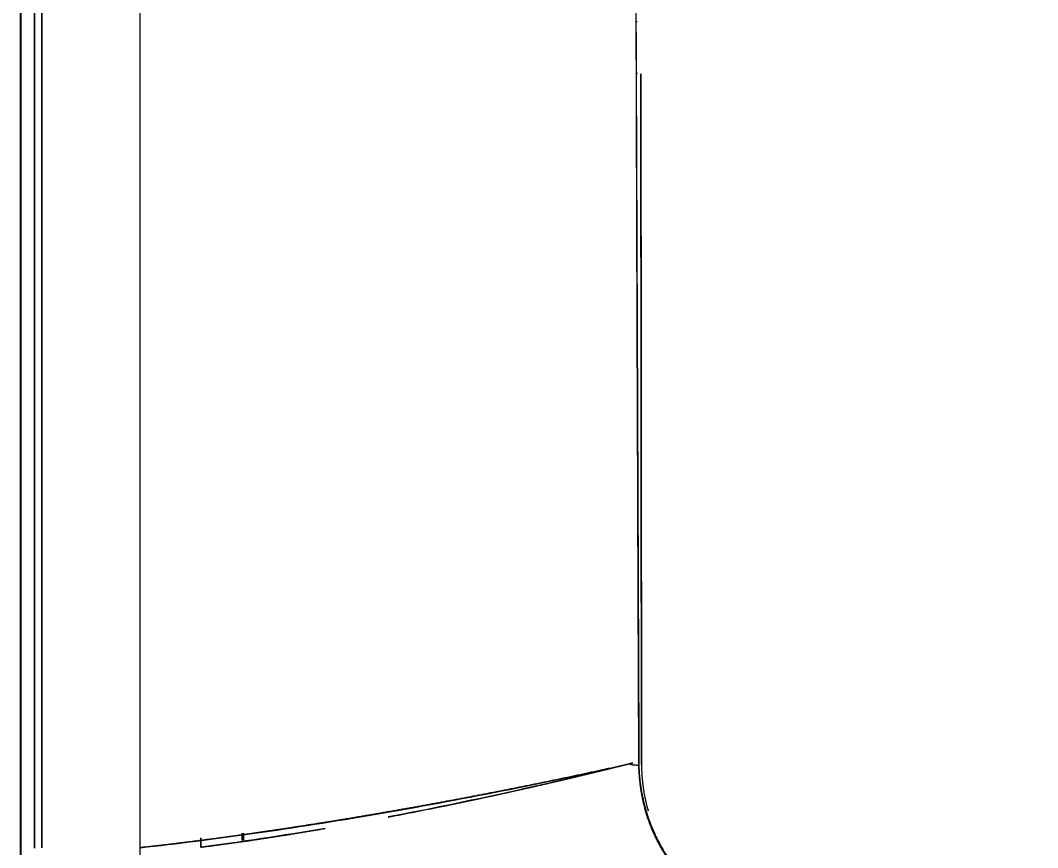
# Model space of a CAD drawing. Header units: millimetres. Extents: x 8883 to 11259, y -10160 to -6800.
# Drawn here: x 9528.64 to 9557.92, y -7453.92 to -7430.1 of the extents above; entities that cross this region are included whole.
import ezdxf

# ---------------------------------------------------------------- set-up
doc = ezdxf.new("R2010")
doc.units = ezdxf.units.MM
doc.layers.add('DIM', color=5, linetype='Continuous', lineweight=13)
doc.styles.add('ARIAL', font='arial.ttf')
doc.dimstyles.get("Standard").update_dxf_attribs({"dimtxt": 15, "dimasz": 15, "dimexe": 0.18, "dimexo": 0.0625, "dimgap": 4, "dimtad": 0, "dimdec": 1, "dimdsep": 46, "dimtxsty": 'ARIAL', "dimcen": 0, "dimclrd": 5, "dimclre": 5, "dimclrt": 5, "dimadec": 0, "dimazin": 0, "dimtfac": 1, "dimtdec": 1, "dimtofl": 0, "dimtmove": 0, "dimatfit": 3, "dimfxl": 1, "dimtolj": 1, "dimtzin": 0, "dimarcsym": 0})

# ---------------------------------------------------------------- blocks, each defined once
blk = doc.blocks.new('*D179')
at = {"layer": 'Defpoints', "color": 0, "transparency": 16777216}
for p in [(9528.638, -7374.967), (9828.553, -7374.967), (9828.553, -7527.572)]:
    blk.add_point(p, dxfattribs=at)
at = {"layer": 'DIM', "color": 5, "lineweight": -2, "transparency": 16777216}
for p, q in [((9528.638, -7375.03), (9528.638, -7527.752)), ((9828.553, -7375.03), (9828.553, -7527.752)), ((9546.638, -7527.572), (9653.748, -7527.572)), ((9810.553, -7527.572), (9703.444, -7527.572))]:
    blk.add_line(p, q, dxfattribs=at)
at = {"layer": 'DIM', "color": 5, "transparency": 16777216}
for points in [[(9546.638, -7524.572), (9546.638, -7530.572), (9528.638, -7527.572)], [(9810.553, -7524.572), (9810.553, -7530.572), (9828.553, -7527.572)]]:
    blk.add_solid(points, dxfattribs=at)
at = {"layer": 'DIM', "color": 5, "transparency": 16777216, "insert": (9678.596, -7527.572), "char_height": 18, "attachment_point": 5, "style": 'ARIAL'}
blk.add_mtext('\\A1;300', dxfattribs=at)

msp = doc.modelspace()

# ---------------------------------------------------------------- linework, layer by layer
at = {"linetype": 'Continuous', "lineweight": 18}
for p, q in [((9528.638, -7294.491), (9528.638, -7454.428)), ((9528.638, -7454.428), (9528.638, -7294.491)), ((9528.638, -7294.492), (9528.638, -7454.428)), ((9529.046, -7453.938), (9529.046, -7294.82)), ((9529.046, -7294.82), (9529.046, -7453.938)), ((9529.252, -7294.825), (9529.252, -7453.931)), ((9529.252, -7453.931), (9529.252, -7294.825)), ((9546.386, -7430.136), (9546.399, -7430.136)), ((9546.403, -7431.636), (9546.39, -7431.636)), ((9535.012, -7453.511), (9535.012, -7453.72)), ((9535.062, -7453.502), (9535.062, -7453.712)), ((9535.062, -7453.712), (9535.062, -7453.502)), ((9533.835, -7453.909), (9533.835, -7453.647)), ((9533.838, -7453.906), (9533.838, -7453.674))]:
    msp.add_line(p, q, dxfattribs=at)
for points in [[(9532.089, -7453.924), (9532.089, -7400.914), (9532.089, -7347.829), (9532.089, -7294.819)], [(9546.518, -7451.527), (9546.513, -7444.899), (9546.506, -7438.272), (9546.499, -7431.644)], [(9546.499, -7431.644), (9546.508, -7438.272), (9546.514, -7444.9), (9546.518, -7451.527)], [(9546.274, -7451.482), (9543.898, -7452.08), (9541.516, -7452.606), (9539.23, -7453.04)], [(9546.174, -7451.513), (9546.263, -7451.529), (9546.353, -7451.544), (9546.443, -7451.557)], [(9537.41, -7453.369), (9536.175, -7453.581), (9534.978, -7453.762), (9533.836, -7453.909)], [(9549.041, -7470.875), (9546.822, -7470.876), (9542.392, -7469.975), (9536.722, -7466.242), (9532.99, -7460.573), (9532.088, -7456.142), (9532.089, -7453.924)], [(9533.836, -7453.645), (9533.836, -7453.733), (9533.836, -7453.821), (9533.836, -7453.909)]]:
    msp.add_open_spline(points, degree=3, dxfattribs=at)
for points, knots in [([(9546.443, -7297.146), (9546.336, -7322.87), (9546.257, -7348.607), (9546.257, -7400.085), (9546.336, -7425.826), (9546.443, -7451.557)], [0, 0, 0, 0, 0.5, 0.5, 1, 1, 1, 1]), ([(9546.443, -7451.557), (9546.442, -7451.237), (9546.439, -7450.598), (9546.436, -7449.639), (9546.432, -7448.681), (9546.428, -7447.722), (9546.424, -7446.763), (9546.42, -7445.804), (9546.417, -7444.845), (9546.413, -7443.887), (9546.41, -7442.928), (9546.406, -7441.969), (9546.403, -7441.01), (9546.399, -7440.051), (9546.396, -7439.092), (9546.392, -7438.133), (9546.389, -7437.174), (9546.386, -7436.215), (9546.383, -7435.256), (9546.38, -7434.297), (9546.377, -7433.338), (9546.374, -7432.379), (9546.371, -7431.42), (9546.368, -7430.461), (9546.365, -7429.502), (9546.362, -7428.543), (9546.359, -7427.584), (9546.356, -7426.625), (9546.354, -7425.666), (9546.351, -7424.707), (9546.349, -7423.748), (9546.346, -7422.788), (9546.344, -7421.829), (9546.341, -7420.87), (9546.339, -7419.911), (9546.336, -7418.952), (9546.334, -7417.993), (9546.332, -7417.033), (9546.33, -7416.074), (9546.328, -7415.115), (9546.326, -7414.156), (9546.324, -7413.197), (9546.322, -7412.237), (9546.32, -7411.278), (9546.318, -7410.319), (9546.316, -7409.36), (9546.314, -7408.4), (9546.312, -7407.441), (9546.311, -7406.482), (9546.309, -7405.522), (9546.307, -7404.563), (9546.306, -7403.604), (9546.304, -7402.644), (9546.303, -7401.685), (9546.302, -7400.726), (9546.3, -7399.767), (9546.299, -7398.807), (9546.298, -7397.848), (9546.297, -7396.889), (9546.295, -7395.929), (9546.294, -7394.97), (9546.293, -7394.01), (9546.292, -7393.051), (9546.291, -7392.092), (9546.291, -7391.132), (9546.29, -7390.173), (9546.289, -7389.214), (9546.288, -7388.254), (9546.287, -7387.295), (9546.287, -7386.336), (9546.286, -7385.376), (9546.286, -7384.417), (9546.285, -7383.458), (9546.285, -7382.498), (9546.284, -7381.539), (9546.284, -7380.579), (9546.284, -7379.62), (9546.283, -7378.661), (9546.283, -7377.701), (9546.283, -7376.742), (9546.283, -7375.783), (9546.283, -7374.823), (9546.283, -7373.864), (9546.283, -7372.905), (9546.283, -7371.945), (9546.283, -7370.986), (9546.283, -7370.026), (9546.284, -7369.067), (9546.284, -7368.108), (9546.284, -7367.148), (9546.285, -7366.189), (9546.285, -7365.23), (9546.286, -7364.27), (9546.286, -7363.311), (9546.287, -7362.352), (9546.287, -7361.393), (9546.288, -7360.433), (9546.289, -7359.474), (9546.29, -7358.515), (9546.29, -7357.555), (9546.291, -7356.596), (9546.292, -7355.637), (9546.293, -7354.678), (9546.294, -7353.718), (9546.295, -7352.759), (9546.297, -7351.8), (9546.298, -7350.841), (9546.299, -7349.881), (9546.3, -7348.922), (9546.302, -7347.963), (9546.303, -7347.004), (9546.304, -7346.045), (9546.306, -7345.086), (9546.307, -7344.126), (9546.309, -7343.167), (9546.311, -7342.208), (9546.312, -7341.249), (9546.314, -7340.29), (9546.316, -7339.331), (9546.318, -7338.372), (9546.32, -7337.413), (9546.321, -7336.453), (9546.323, -7335.494), (9546.325, -7334.535), (9546.328, -7333.576), (9546.33, -7332.617), (9546.332, -7331.658), (9546.334, -7330.699), (9546.336, -7329.74), (9546.339, -7328.781), (9546.341, -7327.822), (9546.343, -7326.864), (9546.346, -7325.905), (9546.348, -7324.946), (9546.351, -7323.987), (9546.354, -7323.028), (9546.356, -7322.069), (9546.359, -7321.11), (9546.362, -7320.151), (9546.365, -7319.193), (9546.368, -7318.234), (9546.37, -7317.275), (9546.373, -7316.316), (9546.376, -7315.358), (9546.379, -7314.399), (9546.383, -7313.44), (9546.386, -7312.482), (9546.389, -7311.523), (9546.392, -7310.564), (9546.396, -7309.606), (9546.399, -7308.647), (9546.402, -7307.688), (9546.406, -7306.73), (9546.409, -7305.771), (9546.413, -7304.813), (9546.417, -7303.854), (9546.42, -7302.896), (9546.424, -7301.937), (9546.428, -7300.979), (9546.431, -7300.021), (9546.435, -7299.062), (9546.439, -7298.104), (9546.442, -7297.465), (9546.443, -7297.146)], [0, 0, 0, 0, 0.006209, 0.012418, 0.018627, 0.024836, 0.031045, 0.037254, 0.043463, 0.049673, 0.055882, 0.062092, 0.068302, 0.074511, 0.080721, 0.086931, 0.093141, 0.099351, 0.105562, 0.111772, 0.117982, 0.124193, 0.130403, 0.136614, 0.142825, 0.149036, 0.155246, 0.161457, 0.167668, 0.173879, 0.18009, 0.186302, 0.192513, 0.198724, 0.204935, 0.211147, 0.217358, 0.22357, 0.229781, 0.235993, 0.242205, 0.248416, 0.254628, 0.26084, 0.267052, 0.273264, 0.279476, 0.285688, 0.2919, 0.298112, 0.304324, 0.310536, 0.316749, 0.322961, 0.329173, 0.335385, 0.341598, 0.34781, 0.354022, 0.360235, 0.366447, 0.37266, 0.378872, 0.385085, 0.391297, 0.39751, 0.403722, 0.409935, 0.416148, 0.42236, 0.428573, 0.434785, 0.440998, 0.447211, 0.453423, 0.459636, 0.465849, 0.472061, 0.478274, 0.484487, 0.490699, 0.496912, 0.503125, 0.509337, 0.51555, 0.521762, 0.527975, 0.534188, 0.5404, 0.546613, 0.552825, 0.559038, 0.56525, 0.571463, 0.577675, 0.583888, 0.5901, 0.596313, 0.602525, 0.608737, 0.61495, 0.621162, 0.627374, 0.633587, 0.639799, 0.646011, 0.652223, 0.658435, 0.664647, 0.670859, 0.677071, 0.683283, 0.689495, 0.695707, 0.701918, 0.70813, 0.714342, 0.720553, 0.726765, 0.732977, 0.739188, 0.745399, 0.751611, 0.757822, 0.764033, 0.770244, 0.776455, 0.782666, 0.788877, 0.795088, 0.801299, 0.80751, 0.813721, 0.819931, 0.826142, 0.832352, 0.838562, 0.844773, 0.850983, 0.857193, 0.863403, 0.869613, 0.875823, 0.882033, 0.888242, 0.894452, 0.900662, 0.906871, 0.91308, 0.91929, 0.925499, 0.931708, 0.937917, 0.944125, 0.950334, 0.956543, 0.962751, 0.96896, 0.975168, 0.981376, 0.987584, 0.993792, 1, 1, 1, 1]), ([(9546.174, -7451.513), (9546.146, -7451.519), (9546.092, -7451.531), (9546.01, -7451.55), (9545.928, -7451.568), (9545.847, -7451.586), (9545.765, -7451.604), (9545.684, -7451.622), (9545.602, -7451.64), (9545.521, -7451.658), (9545.44, -7451.675), (9545.358, -7451.693), (9545.277, -7451.711), (9545.196, -7451.728), (9545.115, -7451.746), (9545.034, -7451.763), (9544.953, -7451.781), (9544.872, -7451.798), (9544.792, -7451.815), (9544.711, -7451.832), (9544.63, -7451.85), (9544.55, -7451.867), (9544.469, -7451.884), (9544.389, -7451.901), (9544.309, -7451.917), (9544.229, -7451.934), (9544.148, -7451.951), (9544.068, -7451.968), (9543.989, -7451.984), (9543.909, -7452.001), (9543.829, -7452.017), (9543.749, -7452.034), (9543.67, -7452.05), (9543.59, -7452.066), (9543.511, -7452.083), (9543.431, -7452.099), (9543.352, -7452.115), (9543.273, -7452.131), (9543.194, -7452.147), (9543.115, -7452.163), (9543.036, -7452.179), (9542.958, -7452.194), (9542.879, -7452.21), (9542.8, -7452.226), (9542.722, -7452.241), (9542.644, -7452.257), (9542.565, -7452.272), (9542.487, -7452.288), (9542.409, -7452.303), (9542.331, -7452.318), (9542.254, -7452.334), (9542.176, -7452.349), (9542.098, -7452.364), (9542.021, -7452.379), (9541.943, -7452.394), (9541.866, -7452.409), (9541.789, -7452.424), (9541.712, -7452.438), (9541.635, -7452.453), (9541.558, -7452.468), (9541.482, -7452.482), (9541.405, -7452.497), (9541.328, -7452.511), (9541.252, -7452.526), (9541.176, -7452.54), (9541.1, -7452.554), (9541.024, -7452.568), (9540.948, -7452.582), (9540.872, -7452.597), (9540.797, -7452.611), (9540.721, -7452.625), (9540.646, -7452.638), (9540.57, -7452.652), (9540.495, -7452.666), (9540.42, -7452.68), (9540.345, -7452.693), (9540.271, -7452.707), (9540.196, -7452.72), (9540.121, -7452.734), (9540.047, -7452.747), (9539.973, -7452.761), (9539.899, -7452.774), (9539.825, -7452.787), (9539.751, -7452.8), (9539.677, -7452.813), (9539.603, -7452.826), (9539.53, -7452.839), (9539.457, -7452.852), (9539.383, -7452.865), (9539.31, -7452.878), (9539.238, -7452.89), (9539.165, -7452.903), (9539.092, -7452.916), (9539.02, -7452.928), (9538.947, -7452.941), (9538.875, -7452.953), (9538.803, -7452.965), (9538.731, -7452.978), (9538.659, -7452.99), (9538.588, -7453.002), (9538.516, -7453.014), (9538.445, -7453.026), (9538.373, -7453.038), (9538.302, -7453.05), (9538.231, -7453.062), (9538.161, -7453.074), (9538.09, -7453.085), (9538.019, -7453.097), (9537.949, -7453.109), (9537.879, -7453.12), (9537.809, -7453.132), (9537.739, -7453.143), (9537.669, -7453.154), (9537.599, -7453.166), (9537.53, -7453.177), (9537.46, -7453.188), (9537.391, -7453.199), (9537.322, -7453.21), (9537.253, -7453.221), (9537.185, -7453.232), (9537.116, -7453.243), (9537.048, -7453.254), (9536.979, -7453.265), (9536.911, -7453.275), (9536.843, -7453.286), (9536.775, -7453.296), (9536.708, -7453.307), (9536.64, -7453.317), (9536.573, -7453.328), (9536.506, -7453.338), (9536.438, -7453.348), (9536.372, -7453.358), (9536.305, -7453.369), (9536.238, -7453.379), (9536.172, -7453.389), (9536.105, -7453.399), (9536.039, -7453.409), (9535.973, -7453.418), (9535.908, -7453.428), (9535.842, -7453.438), (9535.776, -7453.448), (9535.711, -7453.457), (9535.646, -7453.467), (9535.581, -7453.476), (9535.516, -7453.486), (9535.451, -7453.495), (9535.387, -7453.504), (9535.322, -7453.513), (9535.258, -7453.523), (9535.194, -7453.532), (9535.13, -7453.541), (9535.066, -7453.55), (9535.003, -7453.559), (9534.939, -7453.568), (9534.876, -7453.576), (9534.813, -7453.585), (9534.75, -7453.594), (9534.687, -7453.602), (9534.625, -7453.611), (9534.562, -7453.62), (9534.5, -7453.628), (9534.438, -7453.636), (9534.376, -7453.645), (9534.314, -7453.653), (9534.252, -7453.661), (9534.191, -7453.669), (9534.129, -7453.677), (9534.068, -7453.685), (9534.007, -7453.693), (9533.947, -7453.701), (9533.886, -7453.709), (9533.825, -7453.717), (9533.765, -7453.725), (9533.705, -7453.732), (9533.645, -7453.74), (9533.585, -7453.748), (9533.525, -7453.755), (9533.466, -7453.763), (9533.407, -7453.77), (9533.348, -7453.777), (9533.289, -7453.785), (9533.23, -7453.792), (9533.171, -7453.799), (9533.113, -7453.806), (9533.054, -7453.813), (9532.996, -7453.82), (9532.938, -7453.827), (9532.88, -7453.834), (9532.823, -7453.841), (9532.765, -7453.847), (9532.708, -7453.854), (9532.651, -7453.861), (9532.594, -7453.867), (9532.537, -7453.874), (9532.48, -7453.88), (9532.424, -7453.886), (9532.368, -7453.893), (9532.312, -7453.899), (9532.256, -7453.905), (9532.2, -7453.911), (9532.144, -7453.917), (9532.107, -7453.922), (9532.089, -7453.924)], [0, 0, 0, 0, 0.005548, 0.011092, 0.016632, 0.022167, 0.027699, 0.033226, 0.038749, 0.044267, 0.049782, 0.055292, 0.060798, 0.066299, 0.071796, 0.077288, 0.082776, 0.08826, 0.093739, 0.099213, 0.104683, 0.110148, 0.115609, 0.121065, 0.126517, 0.131963, 0.137405, 0.142842, 0.148275, 0.153702, 0.159125, 0.164543, 0.169956, 0.175364, 0.180767, 0.186166, 0.191559, 0.196947, 0.20233, 0.207709, 0.213082, 0.21845, 0.223813, 0.22917, 0.234523, 0.239871, 0.245213, 0.25055, 0.255881, 0.261208, 0.266529, 0.271845, 0.277155, 0.28246, 0.28776, 0.293055, 0.298343, 0.303627, 0.308905, 0.314177, 0.319444, 0.324706, 0.329962, 0.335212, 0.340457, 0.345696, 0.35093, 0.356158, 0.36138, 0.366596, 0.371807, 0.377012, 0.382212, 0.387406, 0.392593, 0.397776, 0.402952, 0.408123, 0.413287, 0.418446, 0.423599, 0.428746, 0.433887, 0.439023, 0.444152, 0.449276, 0.454393, 0.459505, 0.46461, 0.46971, 0.474803, 0.479891, 0.484972, 0.490048, 0.495117, 0.50018, 0.505237, 0.510289, 0.515334, 0.520372, 0.525405, 0.530432, 0.535452, 0.540466, 0.545474, 0.550476, 0.555472, 0.560461, 0.565444, 0.570421, 0.575392, 0.580356, 0.585314, 0.590266, 0.595212, 0.600151, 0.605083, 0.61001, 0.61493, 0.619844, 0.624751, 0.629652, 0.634546, 0.639434, 0.644316, 0.649191, 0.65406, 0.658922, 0.663778, 0.668627, 0.67347, 0.678306, 0.683135, 0.687958, 0.692775, 0.697585, 0.702388, 0.707185, 0.711975, 0.716759, 0.721536, 0.726306, 0.73107, 0.735827, 0.740577, 0.745321, 0.750058, 0.754788, 0.759511, 0.764228, 0.768938, 0.773641, 0.778338, 0.783028, 0.787711, 0.792387, 0.797056, 0.801719, 0.806375, 0.811024, 0.815666, 0.820301, 0.824929, 0.829551, 0.834166, 0.838773, 0.843374, 0.847968, 0.852555, 0.857136, 0.861709, 0.866275, 0.870834, 0.875387, 0.879932, 0.884471, 0.889002, 0.893527, 0.898044, 0.902555, 0.907058, 0.911555, 0.916044, 0.920526, 0.925002, 0.92947, 0.933931, 0.938386, 0.942833, 0.947273, 0.951706, 0.956132, 0.960551, 0.964962, 0.969367, 0.973765, 0.978155, 0.982538, 0.986914, 0.991283, 0.995645, 1, 1, 1, 1]), ([(9532.089, -7453.924), (9534.209, -7453.694), (9536.502, -7453.368), (9541.255, -7452.552), (9543.716, -7452.064), (9546.174, -7451.513)], [0, 0, 0, 0, 0.5, 0.5, 1, 1, 1, 1]), ([(9539.23, -7453.041), (9539.258, -7453.036), (9539.315, -7453.025), (9539.401, -7453.008), (9539.488, -7452.992), (9539.574, -7452.975), (9539.661, -7452.958), (9539.748, -7452.941), (9539.835, -7452.924), (9539.923, -7452.907), (9540.011, -7452.89), (9540.099, -7452.872), (9540.187, -7452.855), (9540.276, -7452.837), (9540.364, -7452.819), (9540.453, -7452.801), (9540.543, -7452.783), (9540.632, -7452.765), (9540.722, -7452.747), (9540.812, -7452.729), (9540.902, -7452.71), (9540.993, -7452.691), (9541.083, -7452.673), (9541.174, -7452.654), (9541.265, -7452.635), (9541.357, -7452.616), (9541.448, -7452.597), (9541.54, -7452.577), (9541.632, -7452.558), (9541.724, -7452.538), (9541.817, -7452.519), (9541.91, -7452.499), (9542.002, -7452.479), (9542.096, -7452.459), (9542.189, -7452.439), (9542.282, -7452.418), (9542.376, -7452.398), (9542.47, -7452.377), (9542.564, -7452.357), (9542.659, -7452.336), (9542.753, -7452.315), (9542.848, -7452.294), (9542.943, -7452.273), (9543.038, -7452.252), (9543.133, -7452.23), (9543.229, -7452.209), (9543.325, -7452.187), (9543.421, -7452.165), (9543.517, -7452.144), (9543.613, -7452.122), (9543.709, -7452.1), (9543.806, -7452.077), (9543.903, -7452.055), (9544, -7452.032), (9544.097, -7452.01), (9544.194, -7451.987), (9544.292, -7451.964), (9544.39, -7451.941), (9544.487, -7451.918), (9544.585, -7451.895), (9544.684, -7451.872), (9544.782, -7451.848), (9544.88, -7451.825), (9544.979, -7451.801), (9545.078, -7451.777), (9545.177, -7451.753), (9545.276, -7451.729), (9545.375, -7451.705), (9545.474, -7451.681), (9545.574, -7451.656), (9545.674, -7451.632), (9545.773, -7451.607), (9545.873, -7451.582), (9545.973, -7451.558), (9546.073, -7451.533), (9546.174, -7451.507), (9546.241, -7451.491), (9546.274, -7451.482)], [0, 0, 0, 0, 0.012385, 0.024897, 0.037434, 0.049995, 0.062582, 0.075192, 0.087828, 0.100487, 0.113172, 0.12588, 0.138613, 0.151369, 0.16415, 0.176955, 0.189784, 0.202636, 0.215513, 0.228413, 0.241336, 0.254283, 0.267254, 0.280248, 0.293266, 0.306306, 0.31937, 0.332457, 0.345566, 0.358699, 0.371855, 0.385033, 0.398233, 0.411457, 0.424703, 0.437971, 0.451261, 0.464574, 0.477908, 0.491265, 0.504643, 0.518044, 0.531466, 0.544909, 0.558375, 0.571861, 0.585369, 0.598898, 0.612449, 0.62602, 0.639612, 0.653225, 0.666859, 0.680513, 0.694188, 0.707883, 0.721599, 0.735334, 0.74909, 0.762866, 0.776661, 0.790477, 0.804312, 0.818166, 0.83204, 0.845933, 0.859846, 0.873777, 0.887728, 0.901697, 0.915685, 0.929692, 0.943717, 0.95776, 0.971822, 0.985902, 1, 1, 1, 1]), ([(9546.443, -7451.557), (9546.436, -7451.557), (9546.422, -7451.556), (9546.401, -7451.555), (9546.382, -7451.554), (9546.363, -7451.553), (9546.345, -7451.552), (9546.327, -7451.551), (9546.311, -7451.549), (9546.295, -7451.548), (9546.281, -7451.546), (9546.267, -7451.544), (9546.254, -7451.542), (9546.242, -7451.54), (9546.231, -7451.537), (9546.221, -7451.535), (9546.212, -7451.532), (9546.203, -7451.529), (9546.196, -7451.526), (9546.189, -7451.523), (9546.183, -7451.52), (9546.178, -7451.517), (9546.175, -7451.514), (9546.174, -7451.513)], [0, 0, 0, 0, 0.078106, 0.153074, 0.22491, 0.293619, 0.359206, 0.42168, 0.481049, 0.537322, 0.590514, 0.640638, 0.687712, 0.731758, 0.772802, 0.810878, 0.846028, 0.878305, 0.907778, 0.934539, 0.958708, 0.980453, 1, 1, 1, 1]), ([(9546.443, -7451.557), (9546.444, -7451.568), (9546.444, -7451.592), (9546.446, -7451.628), (9546.447, -7451.666), (9546.449, -7451.706), (9546.452, -7451.747), (9546.455, -7451.791), (9546.458, -7451.836), (9546.463, -7451.884), (9546.467, -7451.933), (9546.473, -7451.983), (9546.479, -7452.036), (9546.486, -7452.09), (9546.494, -7452.147), (9546.503, -7452.204), (9546.512, -7452.264), (9546.523, -7452.325), (9546.535, -7452.389), (9546.548, -7452.453), (9546.579, -7452.594), (9546.631, -7452.796), (9546.709, -7453.046), (9546.787, -7453.256), (9546.861, -7453.437), (9546.941, -7453.613), (9547.039, -7453.809), (9547.17, -7454.041), (9547.343, -7454.312), (9547.546, -7454.585), (9547.757, -7454.831), (9547.988, -7455.071), (9548.295, -7455.346), (9548.639, -7455.6), (9548.961, -7455.796), (9549.194, -7455.921), (9549.394, -7456.016), (9549.572, -7456.093), (9549.753, -7456.163), (9549.963, -7456.236), (9550.216, -7456.31), (9550.437, -7456.361), (9550.609, -7456.394), (9550.717, -7456.412), (9550.819, -7456.427), (9550.917, -7456.44), (9551.01, -7456.449), (9551.098, -7456.457), (9551.181, -7456.463), (9551.259, -7456.467), (9551.332, -7456.47), (9551.399, -7456.471), (9551.442, -7456.472), (9551.463, -7456.472)], [0, 0, 0, 0, 0.004418, 0.009076, 0.013974, 0.019113, 0.024491, 0.03011, 0.035969, 0.042067, 0.048406, 0.054985, 0.061804, 0.068863, 0.076162, 0.083701, 0.09148, 0.099498, 0.107756, 0.116254, 0.124992, 0.163332, 0.196943, 0.225829, 0.249993, 0.272213, 0.300452, 0.334713, 0.375001, 0.424414, 0.466083, 0.499999, 0.553217, 0.624969, 0.664617, 0.698666, 0.727119, 0.74998, 0.773472, 0.802135, 0.835973, 0.87499, 0.889691, 0.903725, 0.917093, 0.929793, 0.941826, 0.953191, 0.963889, 0.973918, 0.98328, 0.991974, 1, 1, 1, 1]), ([(9551.463, -7456.472), (9551.45, -7456.472), (9551.425, -7456.472), (9551.387, -7456.471), (9551.349, -7456.47), (9551.311, -7456.469), (9551.273, -7456.468), (9551.236, -7456.467), (9551.198, -7456.465), (9551.161, -7456.463), (9551.123, -7456.461), (9551.086, -7456.458), (9551.049, -7456.455), (9551.012, -7456.452), (9550.975, -7456.449), (9550.938, -7456.446), (9550.901, -7456.442), (9550.865, -7456.438), (9550.828, -7456.434), (9550.792, -7456.429), (9550.755, -7456.425), (9550.719, -7456.42), (9550.683, -7456.414), (9550.647, -7456.409), (9550.611, -7456.403), (9550.575, -7456.397), (9550.539, -7456.391), (9550.504, -7456.384), (9550.468, -7456.378), (9550.433, -7456.371), (9550.397, -7456.364), (9550.362, -7456.356), (9550.327, -7456.348), (9550.292, -7456.34), (9550.257, -7456.332), (9550.222, -7456.324), (9550.187, -7456.315), (9550.153, -7456.306), (9550.118, -7456.297), (9550.084, -7456.287), (9550.05, -7456.278), (9550.015, -7456.268), (9549.981, -7456.257), (9549.947, -7456.247), (9549.913, -7456.236), (9549.879, -7456.225), (9549.846, -7456.214), (9549.812, -7456.203), (9549.779, -7456.191), (9549.745, -7456.179), (9549.712, -7456.167), (9549.679, -7456.154), (9549.646, -7456.142), (9549.613, -7456.129), (9549.58, -7456.116), (9549.547, -7456.102), (9549.514, -7456.088), (9549.482, -7456.074), (9549.449, -7456.06), (9549.417, -7456.046), (9549.385, -7456.031), (9549.352, -7456.016), (9549.32, -7456.001), (9549.288, -7455.986), (9549.257, -7455.97), (9549.225, -7455.954), (9549.193, -7455.938), (9549.162, -7455.921), (9549.13, -7455.905), (9549.099, -7455.888), (9549.068, -7455.871), (9549.036, -7455.853), (9549.005, -7455.836), (9548.974, -7455.818), (9548.944, -7455.799), (9548.913, -7455.781), (9548.882, -7455.762), (9548.852, -7455.743), (9548.821, -7455.724), (9548.791, -7455.705), (9548.761, -7455.685), (9548.73, -7455.665), (9548.7, -7455.645), (9548.67, -7455.625), (9548.641, -7455.604), (9548.611, -7455.583), (9548.581, -7455.562), (9548.552, -7455.541), (9548.522, -7455.519), (9548.493, -7455.497), (9548.464, -7455.475), (9548.435, -7455.452), (9548.406, -7455.43), (9548.377, -7455.407), (9548.348, -7455.384), (9548.319, -7455.36), (9548.291, -7455.337), (9548.262, -7455.313), (9548.234, -7455.289), (9548.205, -7455.264), (9548.177, -7455.24), (9548.149, -7455.215), (9548.121, -7455.19), (9548.093, -7455.164), (9548.065, -7455.139), (9548.038, -7455.113), (9548.01, -7455.087), (9547.983, -7455.06), (9547.948, -7455.026), (9547.905, -7454.984), (9547.856, -7454.934), (9547.808, -7454.884), (9547.76, -7454.833), (9547.714, -7454.782), (9547.668, -7454.731), (9547.623, -7454.679), (9547.579, -7454.627), (9547.536, -7454.575), (9547.493, -7454.522), (9547.452, -7454.469), (9547.411, -7454.415), (9547.371, -7454.361), (9547.332, -7454.307), (9547.294, -7454.252), (9547.256, -7454.197), (9547.22, -7454.142), (9547.184, -7454.086), (9547.149, -7454.03), (9547.115, -7453.974), (9547.082, -7453.917), (9547.049, -7453.86), (9547.018, -7453.802), (9546.987, -7453.744), (9546.957, -7453.686), (9546.928, -7453.627), (9546.9, -7453.568), (9546.873, -7453.509), (9546.846, -7453.449), (9546.821, -7453.389), (9546.796, -7453.328), (9546.772, -7453.267), (9546.749, -7453.206), (9546.727, -7453.145), (9546.705, -7453.083), (9546.684, -7453.02), (9546.665, -7452.958), (9546.646, -7452.895), (9546.628, -7452.831), (9546.61, -7452.767), (9546.594, -7452.703), (9546.578, -7452.639), (9546.564, -7452.574), (9546.55, -7452.509), (9546.537, -7452.443), (9546.524, -7452.377), (9546.513, -7452.311), (9546.503, -7452.244), (9546.493, -7452.177), (9546.484, -7452.109), (9546.476, -7452.042), (9546.469, -7451.973), (9546.462, -7451.905), (9546.457, -7451.836), (9546.452, -7451.767), (9546.448, -7451.697), (9546.445, -7451.627), (9546.444, -7451.58), (9546.443, -7451.557)], [0, 0, 0, 0, 0.004905, 0.009797, 0.014677, 0.019544, 0.024399, 0.029243, 0.034074, 0.038894, 0.043703, 0.048501, 0.053287, 0.058064, 0.06283, 0.067585, 0.072331, 0.077067, 0.081794, 0.086512, 0.09122, 0.09592, 0.100611, 0.105294, 0.109969, 0.114636, 0.119296, 0.123948, 0.128594, 0.133232, 0.137864, 0.14249, 0.147109, 0.151723, 0.156331, 0.160934, 0.165532, 0.170125, 0.174714, 0.179298, 0.183878, 0.188455, 0.193028, 0.197597, 0.202164, 0.206728, 0.211289, 0.215849, 0.220406, 0.224961, 0.229516, 0.234068, 0.238621, 0.243172, 0.247723, 0.252274, 0.256825, 0.261376, 0.265928, 0.270481, 0.275036, 0.279591, 0.284149, 0.288708, 0.293269, 0.297834, 0.3024, 0.30697, 0.311543, 0.31612, 0.3207, 0.325285, 0.329873, 0.334466, 0.339065, 0.343668, 0.348276, 0.35289, 0.35751, 0.362136, 0.366768, 0.371407, 0.376053, 0.380705, 0.385365, 0.390033, 0.394708, 0.399391, 0.404083, 0.408783, 0.413492, 0.41821, 0.422937, 0.427674, 0.43242, 0.437176, 0.441943, 0.446719, 0.451507, 0.456305, 0.461114, 0.465935, 0.470767, 0.475611, 0.480466, 0.485334, 0.490214, 0.495107, 0.500013, 0.50905, 0.518044, 0.526997, 0.53591, 0.544784, 0.553621, 0.562421, 0.571187, 0.57992, 0.588621, 0.597292, 0.605934, 0.61455, 0.623139, 0.631705, 0.640247, 0.648769, 0.657272, 0.665756, 0.674225, 0.682679, 0.691119, 0.699549, 0.707968, 0.71638, 0.724785, 0.733185, 0.741581, 0.749977, 0.758372, 0.766769, 0.775169, 0.783575, 0.791987, 0.800407, 0.808838, 0.817279, 0.825734, 0.834204, 0.84269, 0.851194, 0.859718, 0.868263, 0.876831, 0.885422, 0.89404, 0.902685, 0.911358, 0.920062, 0.928798, 0.937567, 0.946371, 0.955211, 0.964088, 0.973004, 0.981961, 0.990959, 1, 1, 1, 1]), ([(9546.518, -7451.527), (9546.519, -7451.539), (9546.519, -7451.564), (9546.52, -7451.601), (9546.521, -7451.638), (9546.522, -7451.674), (9546.523, -7451.711), (9546.525, -7451.748), (9546.527, -7451.784), (9546.53, -7451.821), (9546.532, -7451.857), (9546.535, -7451.893), (9546.538, -7451.929), (9546.541, -7451.965), (9546.545, -7452.001), (9546.548, -7452.037), (9546.552, -7452.073), (9546.557, -7452.108), (9546.561, -7452.144), (9546.566, -7452.179), (9546.571, -7452.215), (9546.576, -7452.25), (9546.582, -7452.285), (9546.587, -7452.32), (9546.593, -7452.355), (9546.599, -7452.39), (9546.606, -7452.425), (9546.613, -7452.459), (9546.62, -7452.494), (9546.627, -7452.529), (9546.634, -7452.563), (9546.642, -7452.597), (9546.65, -7452.631), (9546.658, -7452.666), (9546.667, -7452.7), (9546.675, -7452.734), (9546.684, -7452.767), (9546.694, -7452.801), (9546.702, -7452.832), (9546.708, -7452.852), (9546.71, -7452.86)], [0, 0, 0, 0, 0.027428, 0.054789, 0.082084, 0.109315, 0.136483, 0.163589, 0.190635, 0.217622, 0.24455, 0.271422, 0.298239, 0.325002, 0.351712, 0.378371, 0.40498, 0.43154, 0.458053, 0.484521, 0.510944, 0.537323, 0.563662, 0.589959, 0.616218, 0.64244, 0.668626, 0.694777, 0.720894, 0.74698, 0.773036, 0.799063, 0.825062, 0.851036, 0.876985, 0.902911, 0.928815, 0.9547, 0.980566, 1, 1, 1, 1]), ([(9533.836, -7453.909), (9533.858, -7453.906), (9533.902, -7453.901), (9533.968, -7453.893), (9534.035, -7453.884), (9534.102, -7453.876), (9534.169, -7453.867), (9534.236, -7453.858), (9534.304, -7453.849), (9534.372, -7453.84), (9534.44, -7453.831), (9534.509, -7453.822), (9534.578, -7453.812), (9534.647, -7453.803), (9534.717, -7453.793), (9534.786, -7453.784), (9534.857, -7453.774), (9534.927, -7453.764), (9534.998, -7453.754), (9535.069, -7453.744), (9535.14, -7453.733), (9535.211, -7453.723), (9535.283, -7453.713), (9535.355, -7453.702), (9535.427, -7453.691), (9535.5, -7453.68), (9535.573, -7453.669), (9535.646, -7453.658), (9535.72, -7453.647), (9535.794, -7453.636), (9535.868, -7453.624), (9535.942, -7453.613), (9536.017, -7453.601), (9536.092, -7453.59), (9536.167, -7453.578), (9536.242, -7453.566), (9536.318, -7453.554), (9536.394, -7453.541), (9536.47, -7453.529), (9536.547, -7453.517), (9536.624, -7453.504), (9536.701, -7453.491), (9536.779, -7453.479), (9536.856, -7453.466), (9536.934, -7453.453), (9537.013, -7453.44), (9537.091, -7453.426), (9537.17, -7453.413), (9537.249, -7453.399), (9537.326, -7453.386), (9537.376, -7453.378), (9537.4, -7453.374)], [0, 0, 0, 0, 0.019274, 0.038597, 0.057969, 0.077391, 0.096863, 0.116384, 0.135954, 0.155573, 0.175242, 0.194961, 0.214728, 0.234545, 0.254411, 0.274327, 0.294291, 0.314305, 0.334368, 0.35448, 0.374641, 0.394852, 0.415111, 0.435419, 0.455776, 0.476182, 0.496637, 0.517141, 0.537693, 0.558294, 0.578944, 0.599643, 0.62039, 0.641185, 0.662029, 0.682921, 0.703862, 0.724851, 0.745888, 0.766974, 0.788107, 0.809289, 0.830519, 0.851796, 0.873121, 0.894495, 0.915915, 0.937384, 0.9589, 0.980463, 1, 1, 1, 1])]:
    msp.add_open_spline(points, degree=3, knots=knots, dxfattribs=at)

# ---------------------------------------------------------------- dimensions: what is measured, and where the dimension line sits
at = {"layer": 'DIM', "color": 3}
dim = msp.add_linear_dim(base=(9828.553, -7527.572), p1=(9528.638, -7374.967), p2=(9828.553, -7374.967), text='300', dimstyle='Standard', override={"dimtxt": 18, "dimasz": 18, "dimgap": 5}, dxfattribs=at)
dim.commit()
dim.dimension.update_dxf_attribs({"geometry": '*D179', "text_midpoint": (9678.596, -7527.572)})

doc.saveas('drawing.dxf')
